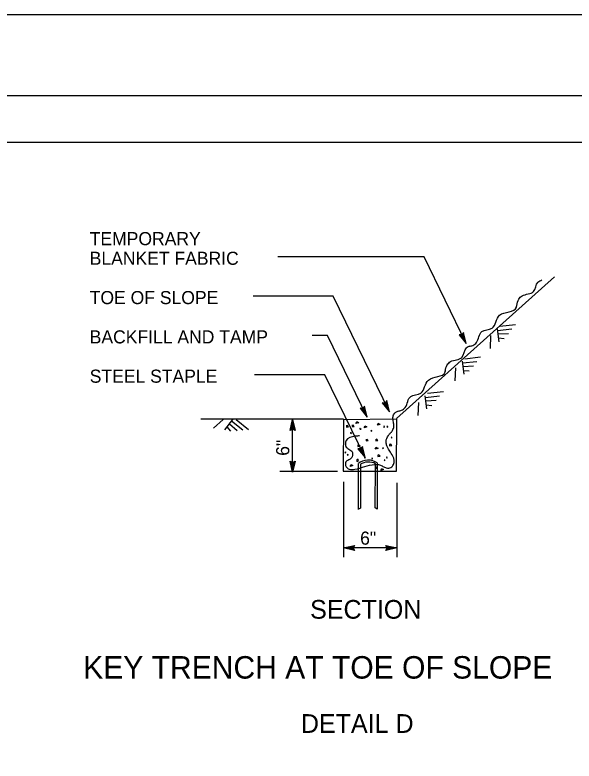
# Model space of a CAD drawing. Extents: x -894 to 866, y -472 to 714.
# Drawn here: x 147.6 to 446.2, y 314.9 to 713.6 of the extents above; entities that cross this region are included whole.
import ezdxf

# ---------------------------------------------------------------- set-up
doc = ezdxf.new("R2010")
doc.units = 0
for name, color, linetype in [('border_PLOTTING-ELEMENTS', 7, 'Continuous'), ('border_rw_22x34_Cut_Lines', 7, 'Continuous'), ('border_SHEET', 7, 'Continuous'), ('df_MISC', 7, 'Continuous'), ('rd_PROFILE-OG', 7, 'Continuous'), ('rd_SUBBASE-MATERIAL', 7, 'Continuous'), ('temp_CONSTRUCTION', 7, 'Continuous'), ('temp_CONSTRUCTION-anno', 7, 'Continuous')]:
    doc.layers.add(name, color=color, linetype=linetype)

msp = doc.modelspace()

# ---------------------------------------------------------------- linework, layer by layer
at = {"layer": 'border_PLOTTING-ELEMENTS'}
for points in [[(-894.04, -472.44), (865.96, -472.44), (865.96, 713.56), (-894.04, 713.56)], [(-864.04, 670.56), (835.96, 670.56), (835.96, -429.44), (-864.04, -429.44)]]:
    msp.add_lwpolyline(points, close=True, dxfattribs=at)
at = {"layer": 'border_rw_22x34_Cut_Lines'}
msp.add_lwpolyline([(-864.04, 670.56), (835.96, 670.56), (835.96, -429.44), (-864.04, -429.44)], close=True, dxfattribs=at)
at = {"layer": 'border_SHEET'}
msp.add_line((-814.04, 645.56), (810.96, 645.56), dxfattribs=at)
at = {"layer": 'df_MISC'}
msp.add_line((331.09, 449.38), (331.09, 473.92), dxfattribs=at)
for points in [[(332.07, 473.55), (332.07, 450.11), (331.09, 449.5)], [(341, 474.2), (340.93, 449.5), (339.96, 450.23), (340.09, 473.43), (340.09, 473.79)]]:
    msp.add_lwpolyline(points, dxfattribs=at)
for centre, major_axis, ratio, start_param, end_param in [((336.2, 471.97), (-5.99, 0), 0.620606, 3.784193, 5.732342), ((336.29, 471.71), (5.46, 0), 0.531722, 0.800603, 2.454807)]:
    msp.add_ellipse(centre, major_axis=major_axis, ratio=ratio, start_param=start_param, end_param=end_param, dxfattribs=at)
at = {"layer": 'rd_PROFILE-OG'}
for p, q in [((435.73, 573.67), (351.36, 497.85)), ((406.48, 547.22), (414.97, 548.16)), ((401.6, 542.27), (401.29, 535.3)), ((405.07, 545.79), (405.99, 538.89)), ((405.36, 544.92), (412.95, 545.76)), ((405.69, 543.09), (411.12, 543.42)), ((405.82, 540.97), (408.8, 540.71)), ((387.76, 529.9), (396.25, 530.84)), ((386.35, 528.48), (387.27, 521.58)), ((386.64, 527.6), (394.23, 528.44)), ((382.87, 524.96), (382.56, 517.98)), ((386.97, 525.78), (392.4, 526.11)), ((387.1, 523.66), (390.07, 523.4)), ((367.9, 511.45), (376.39, 512.39)), ((363.02, 506.51), (362.71, 499.53)), ((366.49, 510.03), (367.41, 503.13)), ((366.78, 509.15), (374.37, 509.99)), ((367.11, 507.33), (372.55, 507.66)), ((367.24, 505.21), (370.22, 504.95)), ((322.98, 497.56), (246.79, 497.56)), ((258.76, 497.45), (253.58, 492.76)), ((263.7, 497.45), (259.45, 491.94)), ((262.22, 495.11), (266.27, 491.48)), ((263.29, 496.63), (269.22, 491.82)), ((265.71, 497.44), (272.35, 492.07)), ((260.81, 493.53), (262.71, 491.23))]:
    msp.add_line(p, q, dxfattribs=at)
msp.add_lwpolyline([(322.98, 497.56), (322.84, 469.76), (351.34, 469.77), (351.45, 497.77)], dxfattribs=at)
at = {"layer": 'rd_SUBBASE-MATERIAL'}
for p, q in [((328.22, 494.38), (327.49, 494.16)), ((328.8, 493.72), (328.22, 494.38)), ((329.67, 495.18), (330.26, 496.12)), ((331.2, 495.69), (329.67, 495.18)), ((330.11, 496.27), (331.2, 495.69)), ((341.12, 494.31), (341.7, 495.25)), ((342.65, 494.81), (341.12, 494.31)), ((341.55, 495.4), (342.65, 494.81)), ((325.16, 494.16), (324.43, 493.94)), ((324.57, 494.09), (324.57, 493.36)), ((324.57, 493.36), (325.74, 493.5)), ((325.74, 493.5), (325.16, 494.16)), ((326.76, 490.38), (326.98, 489.72)), ((327.63, 494.3), (327.63, 493.58)), ((327.63, 493.58), (328.8, 493.72)), ((331.57, 492.7), (331.93, 492.2)), ((331.57, 492.7), (332.37, 492.49)), ((331.93, 492.2), (332.44, 492.27)), ((332.44, 492.27), (332.37, 492.49)), ((334.05, 492.92), (334.63, 493.87)), ((335.58, 493.43), (334.05, 492.92)), ((334.48, 494.01), (335.58, 493.43)), ((338.02, 491.58), (337.62, 491.4)), ((337.69, 491.47), (337.98, 491.03)), ((337.98, 491.03), (338.05, 491.61)), ((338.05, 491.61), (337.98, 491.54)), ((344.87, 493.76), (344.47, 493.58)), ((344.54, 493.65), (344.83, 493.21)), ((344.83, 493.21), (344.9, 493.8)), ((344.9, 493.8), (344.83, 493.72)), ((346.54, 493.76), (346.14, 493.58)), ((346.22, 493.65), (346.51, 493.21)), ((346.51, 493.21), (346.58, 493.8)), ((346.58, 493.8), (346.51, 493.72)), ((327.34, 490.3), (326.69, 490.3)), ((326.98, 489.72), (327.34, 490.3)), ((335.65, 486.74), (334.92, 486.52)), ((335.07, 486.67), (335.07, 485.94)), ((336.23, 486.09), (335.65, 486.74)), ((340.82, 486.81), (340.1, 486.6)), ((340.24, 486.74), (340.24, 486.01)), ((341.41, 486.16), (340.82, 486.81)), ((348.88, 487.94), (348.48, 487.76)), ((348.55, 487.83), (348.84, 487.4)), ((348.84, 487.4), (348.91, 487.98)), ((348.91, 487.98), (348.84, 487.9)), ((331.28, 483.76), (330.55, 483.54)), ((330.69, 483.69), (330.69, 482.96)), ((330.69, 482.96), (331.86, 483.1)), ((331.86, 483.1), (331.28, 483.76)), ((335.07, 485.94), (336.23, 486.09)), ((339.99, 481.57), (340.57, 482.51)), ((340.24, 486.01), (341.41, 486.16)), ((340.49, 482.57), (341.58, 481.99)), ((348.26, 484.2), (347.53, 483.98)), ((347.67, 484.12), (347.67, 483.39)), ((347.67, 483.39), (348.84, 483.54)), ((348.84, 483.54), (348.26, 484.2)), ((324.1, 480.01), (323.7, 479.83)), ((323.77, 479.9), (324.06, 479.47)), ((324.06, 479.47), (324.13, 480.05)), ((324.13, 480.05), (324.06, 479.98)), ((325.41, 478.78), (325.01, 478.6)), ((325.08, 478.67), (325.37, 478.23)), ((325.37, 478.23), (325.45, 478.81)), ((325.45, 478.81), (325.37, 478.74)), ((341.49, 482.07), (339.96, 481.57)), ((341.99, 478.45), (341.26, 478.23)), ((342.57, 477.79), (341.99, 478.45)), ((344.21, 482.2), (343.81, 482.01)), ((343.88, 482.09), (344.18, 481.65)), ((344.18, 481.65), (344.25, 482.23)), ((344.25, 482.23), (344.18, 482.16)), ((330.84, 476.27), (329.97, 475.47)), ((329.97, 475.47), (330.77, 474.96)), ((331.13, 475.69), (330.77, 476.05)), ((330.77, 474.96), (331.13, 475.69)), ((334.52, 477.32), (334.12, 477.14)), ((334.19, 477.21), (334.48, 476.78)), ((334.48, 476.78), (334.56, 477.36)), ((334.56, 477.36), (334.48, 477.29)), ((338.46, 476.67), (338.05, 476.49)), ((338.13, 476.56), (338.42, 476.12)), ((338.42, 476.12), (338.49, 476.7)), ((338.49, 476.7), (338.42, 476.63)), ((341.41, 478.38), (341.41, 477.65)), ((341.41, 477.65), (342.57, 477.79)), ((345.09, 475.8), (344.69, 475.61)), ((344.76, 475.69), (345.05, 475.25)), ((345.05, 475.25), (345.12, 475.83)), ((345.12, 475.83), (345.05, 475.76)), ((346.25, 477.25), (345.85, 477.07)), ((345.92, 477.14), (346.22, 476.7)), ((346.22, 476.7), (346.29, 477.29)), ((346.29, 477.29), (346.22, 477.21)), ((326.54, 472.27), (327.12, 473.21)), ((328.07, 472.78), (326.54, 472.27)), ((326.98, 473.36), (328.07, 472.78)), ((340.68, 471.98), (339.95, 471.76)), ((340.09, 471.9), (340.09, 471.18)), ((340.09, 471.18), (341.26, 471.32)), ((341.26, 471.32), (340.68, 471.98)), ((342.94, 470.16), (343.52, 471.1)), ((344.47, 470.67), (342.94, 470.16)), ((343.37, 471.25), (344.47, 470.67))]:
    msp.add_line(p, q, dxfattribs=at)
at = {"layer": 'temp_CONSTRUCTION'}
msp.add_line((323.11, 497.47), (351.43, 497.68), dxfattribs=at)
for points in [[(415.57, 558.26), (416.69, 561.76), (418.4, 563.47), (424.55, 565.71), (426.94, 570.86), (428.9, 571.96)], [(390.17, 536.59), (392.13, 536.98), (394.03, 538.48), (396.96, 544.34), (402.35, 546.13), (406.42, 553.1), (415.38, 557.43), (415.56, 558.26)], [(377.34, 523.12), (378.46, 526.61), (380.17, 528.33), (386.32, 530.57), (388.72, 535.71), (390.68, 536.82)], [(352.29, 501.93), (354.08, 502.35), (355.98, 503.86), (358.91, 509.71), (364.29, 511.5), (368.37, 518.47), (377.33, 522.81), (377.51, 523.64)], [(349.95, 494.51), (349.82, 495.41), (349.62, 496.69), (349.45, 497.51), (349.43, 498.53), (349.57, 499.42), (350.06, 500.35), (350.45, 500.84), (351, 501.31), (351.74, 501.74), (352.29, 501.93)], [(348.35, 490.42), (349.22, 491.54), (349.67, 492.51), (349.94, 493.58), (349.95, 494.51)], [(331.54, 488.64), (329.35, 488.43), (324.39, 486.1), (324.54, 482.68), (326.43, 481.23), (327.45, 480.43), (327.6, 477.52), (326.51, 476.14), (324.32, 474.83), (324.03, 473.52), (324.47, 472.06), (326.07, 470.9), (329.06, 470.83), (334.45, 472.28), (339.63, 473.37), (342.32, 473.15), (344.07, 472.35), (345.89, 471.55), (348.37, 471.77), (349.68, 473.37), (350.12, 475.34), (349.68, 477.15), (348.08, 479.92), (346.77, 482.17), (346.04, 483.84), (345.75, 485.59), (346.99, 488.86), (347.93, 489.95), (348.44, 490.54)]]:
    msp.add_spline(points, degree=3, dxfattribs=at)
at = {"layer": 'temp_CONSTRUCTION-anno'}
for p, q in [((366.07, 584.3), (288.05, 584.3)), ((388.57, 537.97), (366.07, 584.3)), ((317.6, 563.3), (274.74, 563.3)), ((347.57, 501.58), (317.6, 563.3)), ((314.47, 542.3), (306.31, 542.3)), ((335.65, 498.69), (314.47, 542.3)), ((386.3, 542.56), (384.77, 542.68)), ((384.77, 542.68), (384.77, 542.68)), ((384.77, 542.68), (388.57, 537.97)), ((385.18, 542.64), (387.97, 539.19)), ((385.6, 542.59), (387.37, 540.41)), ((385.98, 542.59), (386.76, 541.63)), ((387.13, 543.85), (386.3, 542.56)), ((386.76, 541.63), (386.47, 542.81)), ((387.37, 540.41), (386.69, 543.17)), ((387.97, 539.2), (386.91, 543.48)), ((388.57, 537.97), (387.13, 543.85)), ((387.13, 543.84), (387.13, 543.84)), ((388.57, 537.97), (388.57, 537.97)), ((313.07, 521.3), (275.5, 521.3)), ((334.54, 477.08), (313.07, 521.3)), ((346.13, 507.46), (345.31, 506.17)), ((345.76, 505.24), (345.47, 506.42)), ((346.37, 504.02), (345.69, 506.78)), ((346.97, 502.81), (345.92, 507.09)), ((347.57, 501.58), (346.13, 507.46)), ((346.13, 507.46), (346.13, 507.46)), ((333.38, 503.27), (331.85, 503.39)), ((331.85, 503.39), (331.85, 503.39)), ((331.85, 503.39), (335.65, 498.69)), ((332.26, 503.36), (335.05, 499.9)), ((332.68, 503.31), (334.44, 501.12)), ((333.06, 503.31), (333.84, 502.34)), ((334.21, 504.56), (333.38, 503.27)), ((333.84, 502.34), (333.55, 503.52)), ((334.44, 501.12), (333.76, 503.89)), ((335.05, 499.91), (333.99, 504.2)), ((335.65, 498.69), (334.21, 504.56)), ((334.21, 504.56), (334.21, 504.56)), ((345.31, 506.17), (343.77, 506.29)), ((343.77, 506.29), (343.77, 506.29)), ((343.77, 506.29), (347.57, 501.58)), ((344.18, 506.25), (346.97, 502.8)), ((344.6, 506.2), (346.37, 504.02)), ((344.98, 506.2), (345.76, 505.24)), ((335.65, 498.69), (335.65, 498.69)), ((347.57, 501.58), (347.57, 501.58)), ((294.51, 491.52), (295.83, 497.43)), ((294.86, 491.73), (295.83, 496.07)), ((295.22, 491.96), (295.83, 494.71)), ((295.83, 469.3), (295.83, 497.43)), ((295.83, 497.43), (295.83, 497.43)), ((295.83, 497.43), (297.14, 491.52)), ((295.83, 496.06), (296.79, 491.75)), ((295.83, 494.71), (296.44, 491.93)), ((295.83, 492.31), (294.51, 491.52)), ((294.51, 491.52), (294.51, 491.52)), ((295.56, 492.14), (295.83, 493.35)), ((295.83, 493.35), (296.09, 492.16)), ((297.14, 491.52), (295.83, 492.31)), ((297.14, 491.52), (297.14, 491.52)), ((333.1, 482.96), (332.27, 481.67)), ((333.94, 478.31), (332.88, 482.59)), ((334.54, 477.08), (333.1, 482.96)), ((333.1, 482.96), (333.1, 482.96)), ((332.27, 481.67), (330.74, 481.79)), ((330.74, 481.79), (330.74, 481.79)), ((330.74, 481.79), (334.54, 477.08)), ((331.15, 481.75), (333.94, 478.3)), ((331.57, 481.7), (333.34, 479.52)), ((331.95, 481.7), (332.73, 480.74)), ((332.73, 480.74), (332.44, 481.92)), ((333.34, 479.52), (332.66, 482.28)), ((295.83, 469.3), (294.52, 475.21)), ((294.52, 475.21), (294.52, 475.21)), ((294.52, 475.21), (295.83, 474.42)), ((295.83, 470.67), (294.87, 474.98)), ((295.83, 472.02), (295.22, 474.8)), ((295.83, 473.38), (295.57, 474.57)), ((295.83, 474.42), (297.15, 475.21)), ((297.15, 475.21), (295.83, 469.3)), ((296.8, 474.99), (295.83, 470.66)), ((296.44, 474.76), (295.83, 472.02)), ((296.1, 474.59), (295.83, 473.38)), ((297.15, 475.21), (297.15, 475.21)), ((334.54, 477.08), (334.54, 477.08)), ((319.77, 469.64), (289.05, 469.64)), ((295.83, 469.3), (295.83, 469.3)), ((323.01, 464.02), (323.01, 423.76)), ((351.55, 463.51), (351.55, 423.76)), ((323.01, 428.76), (328.92, 430.07)), ((351.55, 428.76), (323.01, 428.76)), ((328.92, 427.44), (323.01, 428.76)), ((323.01, 428.76), (323.01, 428.76)), ((328.71, 427.79), (324.37, 428.76)), ((324.38, 428.77), (328.69, 429.72)), ((325.73, 428.76), (328.51, 429.38)), ((328.48, 428.15), (325.73, 428.76)), ((327.09, 428.76), (328.28, 429.02)), ((328.3, 428.49), (327.09, 428.76)), ((328.92, 430.07), (328.13, 428.76)), ((328.13, 428.76), (328.92, 427.44)), ((328.92, 430.07), (328.92, 430.07)), ((328.92, 427.44), (328.92, 427.44)), ((346.43, 428.76), (345.65, 430.08)), ((345.65, 430.08), (345.65, 430.08)), ((345.65, 430.08), (351.55, 428.76)), ((351.55, 428.76), (345.65, 427.45)), ((345.65, 427.45), (346.43, 428.76)), ((345.65, 427.45), (345.65, 427.45)), ((345.86, 429.73), (350.19, 428.76)), ((350.18, 428.76), (345.88, 427.81)), ((348.83, 428.76), (346.05, 428.15)), ((346.09, 429.38), (348.83, 428.76)), ((346.26, 429.04), (347.47, 428.76)), ((347.47, 428.76), (346.28, 428.5)), ((351.55, 428.76), (351.55, 428.76))]:
    msp.add_line(p, q, dxfattribs=at)

# ---------------------------------------------------------------- texts
for s, height, p in [('TEMPORARY ', 7, (187.5, 590.54)), ('BLANKET FABRIC', 7, (187.5, 580.04)), ('TOE OF SLOPE', 7, (187.5, 559.04)), ('BACKFILL AND TAMP', 7, (187.5, 538.04)), ('STEEL STAPLE', 7, (187.5, 517.04)), ('6"', 7, (331.93, 430.51)), ('SECTION', 10, (305.2, 390.96)), ('KEY TRENCH AT TOE OF SLOPE', 12, (184.02, 358.96)), ('DETAIL D', 10, (300.27, 329.96))]:
    msp.add_text(s, height=height, dxfattribs=at).set_placement(p)
msp.add_text('6"', height=7, rotation=90, dxfattribs=at).set_placement((294.08, 478.01))

doc.saveas('drawing.dxf')
